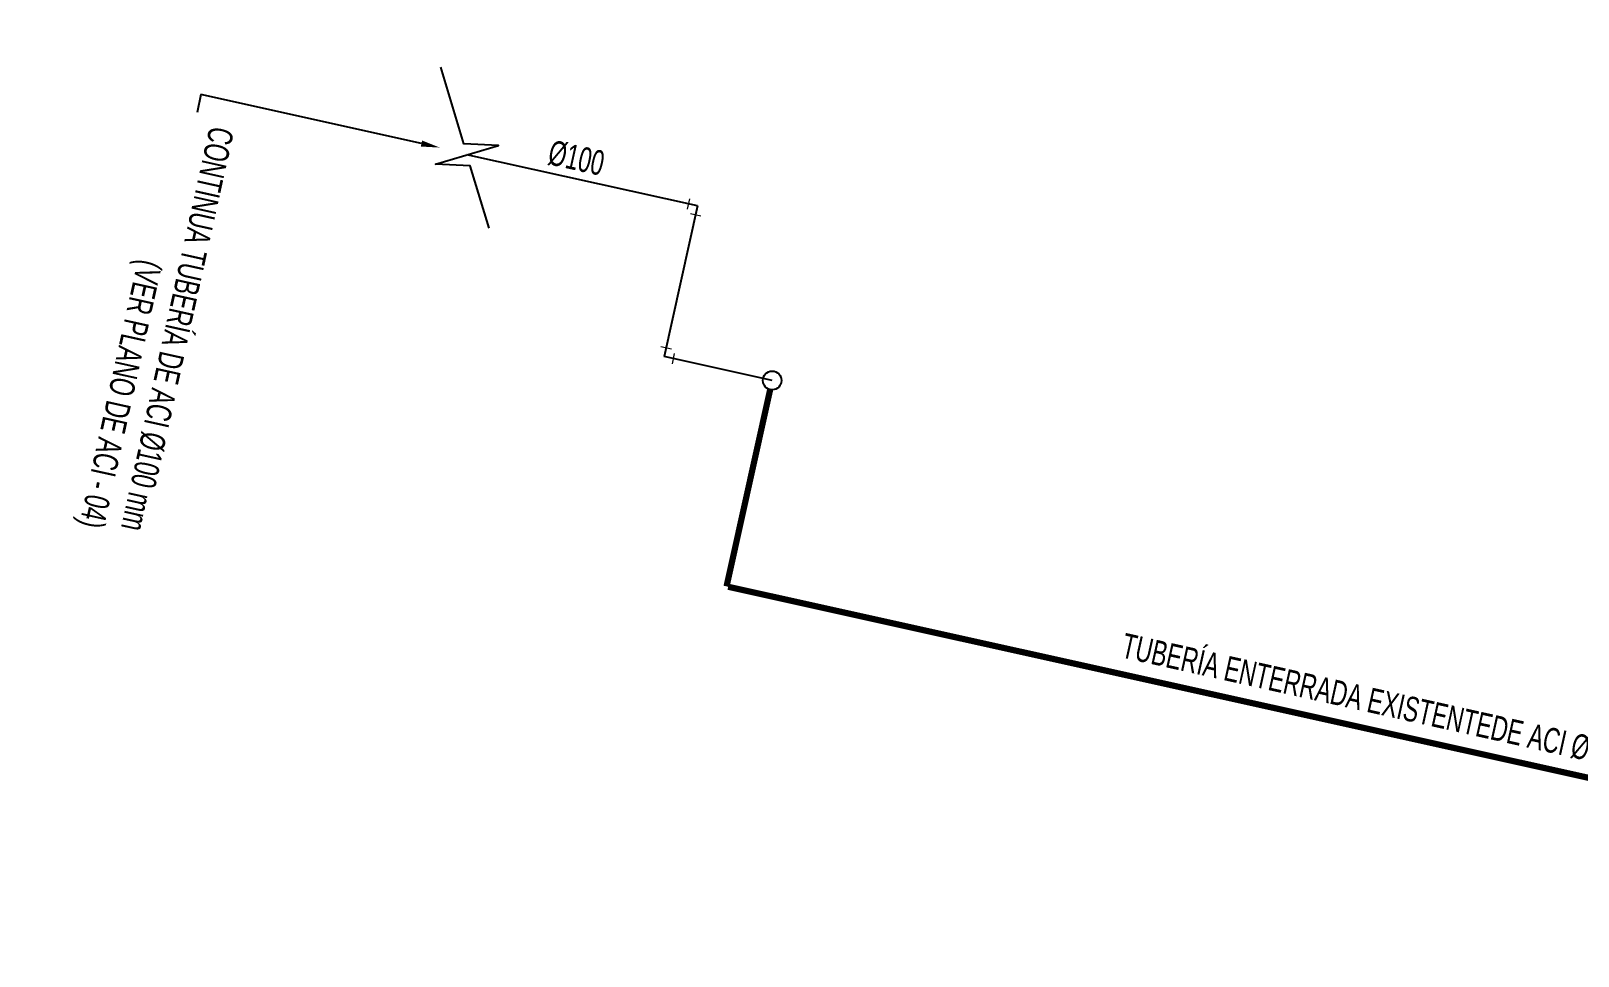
# Model space of a CAD drawing. Header units: inches. Extents: x 0 to 766, y -245 to 236.
# Drawn here: x 698 to 710.46, y 94.67 to 102.12 of the extents above; entities that cross this region are included whole.
import ezdxf
from ezdxf import colors
from ezdxf.entities.mleader import LeaderData, LeaderLine
from ezdxf.math import Vec2, Vec3

# ---------------------------------------------------------------- set-up
doc = ezdxf.new("R2010")
doc.units = ezdxf.units.IN
doc.header["$MEASUREMENT"] = 0
doc.linetypes.add('DASHED2', pattern=[0.375, 0.25, -0.125])
for name, color, linetype, lineweight in [('000 SOS 911 - ACCESORIOS ACI', 3, 'Continuous', 20), ('000 SOS 911 EQUIPOS', 5, 'Continuous', 25), ('000 SOS 911 TEXTOS ACI', 7, 'Continuous', 9), ('000 SOS 911 TUB. ENTERRADA  ACI', 5, 'DASHED2', 25), ('000 SOS 911 TUBERIA ACI', 1, 'Continuous', 25)]:
    doc.layers.add(name, color=color, linetype=linetype, lineweight=lineweight)
doc.styles.add('PIPE', font='ARIALN.TTF', dxfattribs={"width": 0.8})

# ---------------------------------------------------------------- blocks, each defined once
blk = doc.blocks.new('ACCS.ELBOW.90')
at = {"layer": '000 SOS 911 - ACCESORIOS ACI', "color": 100}
for p, q in [((0.098, 0.168), (-0.098, 0.168)), ((0.168, -0.098), (0.168, 0.098))]:
    blk.add_line(p, q, dxfattribs=at)
at = {"layer": '000 SOS 911 - ACCESORIOS ACI', "color": 9}
for p in [(0, 0.168), (0.168, 0)]:
    blk.add_line(p, (0, 0), dxfattribs=at)
blk = doc.blocks.new('ACI 240312')
at = {"layer": '000 SOS 911 TUB. ENTERRADA  ACI', "color": 1, "lineweight": 30, "const_width": 0.05, "elevation": 0}
for points in [[(-9.897, 3.308), (-10.248, 1.724)], [(-10.235, 1.721), (3.043, -1.227)]]:
    blk.add_lwpolyline(points, dxfattribs=at)
at = {"layer": '000 SOS 911 TUBERIA ACI', "color": 1, "elevation": 0}
blk.add_lwpolyline([(-12.161, 4.607), (-12.312, 5.11), (-12.592, 5.123), (-12.085, 5.274), (-12.365, 5.288), (-12.55, 5.904)], dxfattribs=at)
at = {"layer": '000 SOS 911 TUBERIA ACI', "elevation": 0}
for points in [[(-10.481, 4.787), (-12.339, 5.199)], [(-10.481, 4.787), (-10.75, 3.574)], [(-9.881, 3.382), (-10.75, 3.574)]]:
    blk.add_lwpolyline(points, dxfattribs=at)
at = {"layer": '000 SOS 911 TUBERIA ACI', "ltscale": 0.1}
blk.add_circle((-9.881, 3.382, 0), 0.075, dxfattribs=at)
at = {"layer": '000 SOS 911 - ACCESORIOS ACI', "yscale": 0.4394526855468736, "zscale": 0.4394526855468736}
for p, xscale, rotation in [((-10.481, 4.787, 0), -0.4394526855468771, 77.5011789133712), ((-10.75, 3.574, 0), -0.4394526855468769, 257.5011789133712)]:
    blk.add_blockref('ACCS.ELBOW.90', p, dxfattribs=dict(at, xscale=xscale, rotation=rotation))
at = {"layer": '000 SOS 911 TEXTOS ACI', "char_height": 0.2, "attachment_point": 1, "style": 'PIPE'}
for s, width, gutter_width, heights, insert, rotation in [('%%C100', 0.551, 1.915, [0.0124], (-11.654, 5.321, 0), 347.5038), ('TUBERÍA ENTERRADA EXISTENTEDE ACI %%C100 mm - PVC - C900', 6.33591, 0.75, [0], (-7.036, 1.35, 0), 347.4811)]:
    blk.add_mtext_dynamic_manual_height_columns(s, width=width, gutter_width=gutter_width, heights=heights, dxfattribs=dict(at, insert=insert, rotation=rotation))
at = {"layer": '000 SOS 911 TEXTOS ACI'}
ml = blk.add_multileader_mtext('Standard', dxfattribs=at)
ml.set_content('CONTINUA TUBERÍA DE ACI %%C100 mm  (VER PLANO DE ACI - 04)', color=256, style='PIPE')
ml.set_leader_properties(color=7)
ml.build(insert=Vec2(0, 0))
ml.multileader.update_dxf_attribs({"text_left_attachment_type": 2, "text_right_attachment_type": 2, "dogleg_length": 2, "arrow_head_size": 0.15})
ctx = ml.context
ctx.base_point, ctx.char_height, ctx.arrow_head_size, ctx.landing_gap_size, ctx.plane_origin, ctx.plane_x_axis, ctx.plane_y_axis = Vec3(-14.512, 5.541, 0), 0.2, 0.15, 0.15, Vec3(-14.752, 8.166, 0), Vec3(-0.21599, -0.976396), Vec3(0.976396, -0.21599)
ctx.left_attachment, ctx.right_attachment, ctx.text_align_type = 2, 2, 2
notes = []
notes.append((ctx, [(0, (1, 1, 0), (-14.481, 5.683, 0), (-0.21599, -0.976396), 0.146, [(0, [(-12.558, 5.257, 0)], 0, [])])]))
ctx.mtext.insert, ctx.mtext.text_direction, ctx.mtext.rotation, ctx.mtext.width, ctx.mtext.defined_height, ctx.mtext.alignment, ctx.mtext.flow_direction = Vec3(-14.941, 2.103, 0), Vec3(-0.21599, -0.976396), 4.494684, 3.83033, 0.558, 3, 5
ctx.mtext.has_bg_fill, ctx.mtext.bg_color, ctx.mtext.bg_scale_factor, ctx.mtext.bg_transparency, ctx.mtext.use_window_bg_color = 1, -1073741824, 2, 0, 1
for ctx, leaders in notes:
    for number, flags, end, landing, length, lines in leaders:
        leader = LeaderData()
        leader.index, (leader.has_last_leader_line, leader.has_dogleg_vector, leader.attachment_direction) = number, flags
        leader.last_leader_point, leader.dogleg_vector, leader.dogleg_length = Vec3(end), Vec3(landing), length
        for number, points, colour, breaks in lines:
            line = LeaderLine()
            line.index, line.vertices, line.color, line.breaks = number, Vec3.list(points), colors.encode_raw_color(colour), breaks
            leader.lines.append(line)
        ctx.leaders.append(leader)

msp = doc.modelspace()

# ---------------------------------------------------------------- block references
at = {"layer": '000 SOS 911 EQUIPOS'}
msp.add_blockref('ACI 240312', (713.85, 95.924), dxfattribs=at)

doc.saveas('drawing.dxf')
